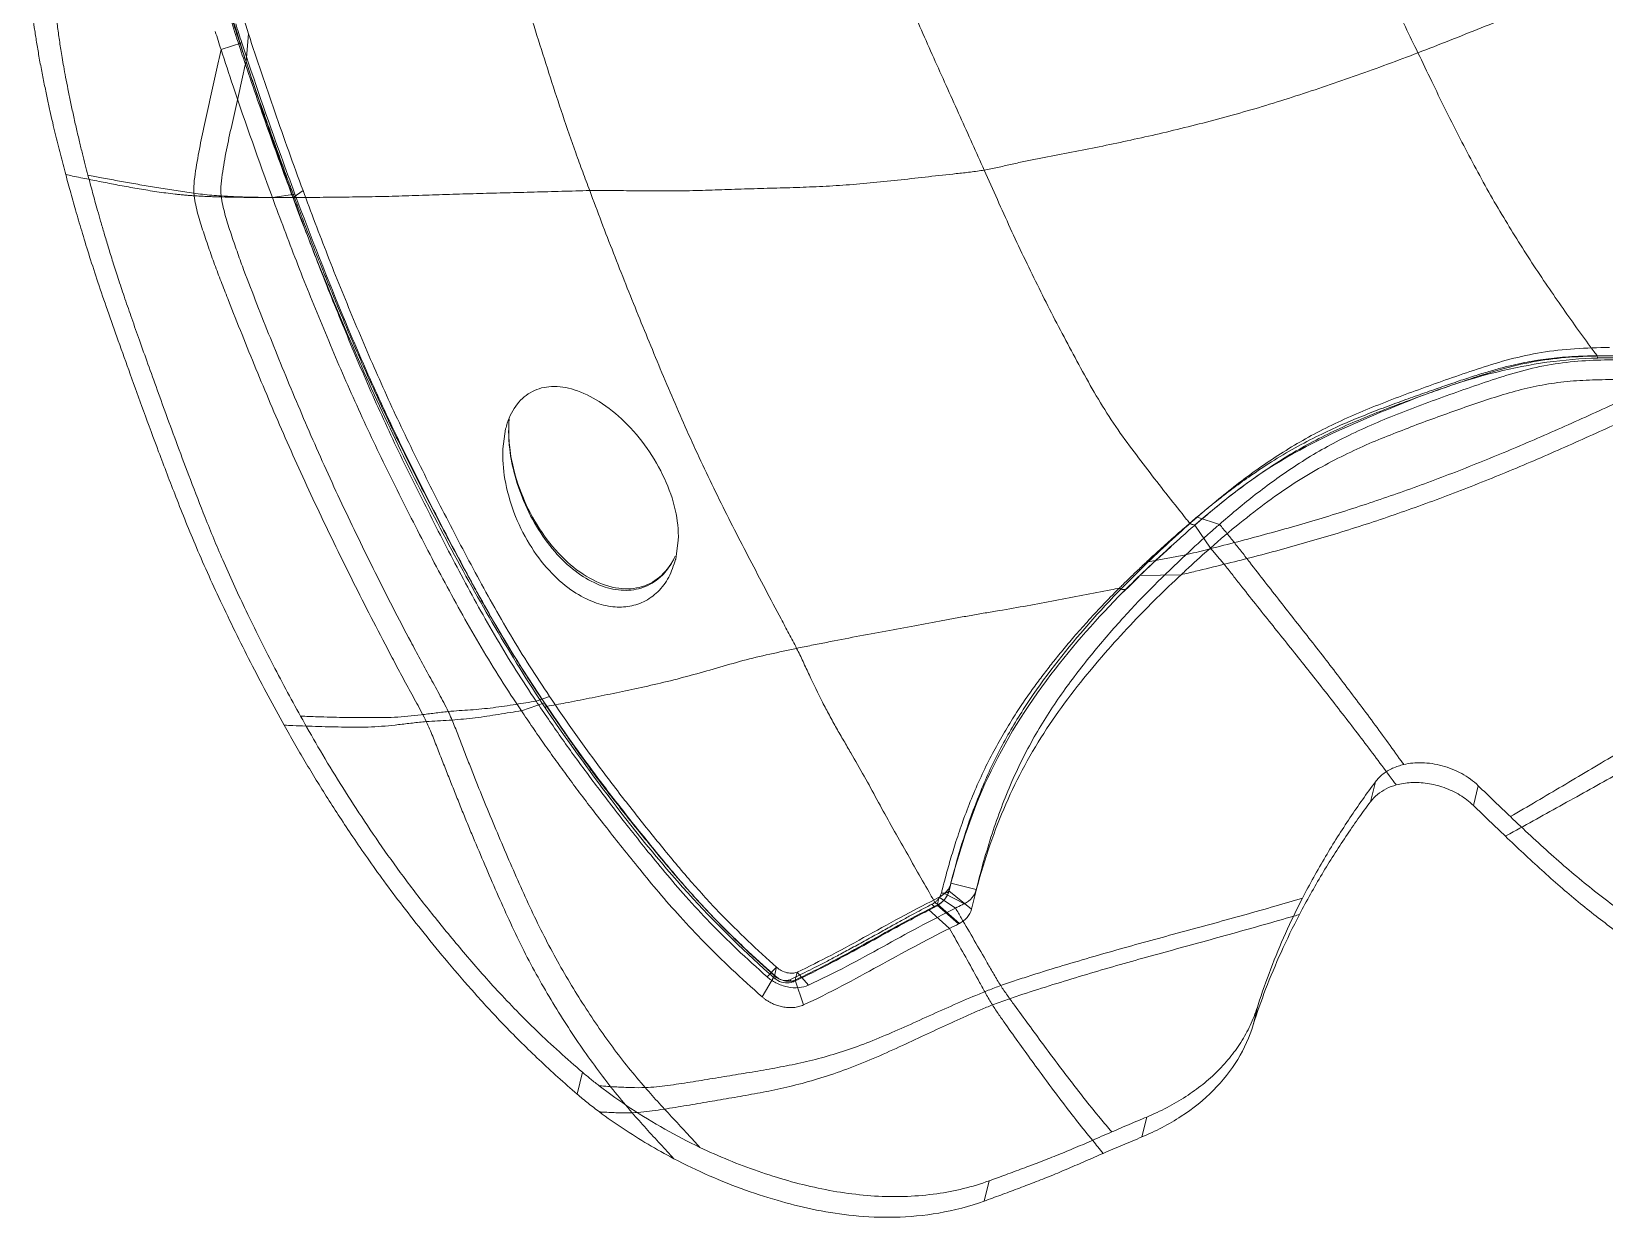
# Model space of a CAD drawing. Header units: inches. Extents: x 143011 to 144494, y -46023 to -44974.
# Drawn here: x 144006.19 to 144055.21, y -45814.44 to -45777.48 of the extents above; entities that cross this region are included whole.
import ezdxf

# ---------------------------------------------------------------- set-up
doc = ezdxf.new("R2010")
doc.units = ezdxf.units.IN
doc.header["$LTSCALE"] = 2
doc.header["$MEASUREMENT"] = 0
doc.layers.add('PRODUCT', color=1, linetype='CONTINUOUS', lineweight=15)

msp = doc.modelspace()

# ---------------------------------------------------------------- linework, layer by layer
at = {"layer": 'PRODUCT', "linetype": 'ByBlock'}
for p, q in [((144012.88, -45778.414), (144012.956, -45777.548)), ((144012.1, -45778.044), (144012.748, -45777.83)), ((144013.7, -45782.651), (144014.403, -45782.545)), ((144014.35, -45782.648), (144014.656, -45782.437)), ((144020.97, -45789.866), (144020.883, -45790.481)), ((144042.933, -45793.575), (144042.446, -45792.865)), ((144042.493, -45792.822), (144042.493, -45792.822)), ((144043.214, -45792.838), (144042.521, -45792.612)), ((144026.27, -45793.919), (144026.35, -45793.33)), ((144042.162, -45793.788), (144040.995, -45794.006)), ((144042.02, -45794.406), (144040.737, -45794.436)), ((144040.317, -45794.838), (144040.317, -45794.838)), ((144021.918, -45798.344), (144022.339, -45798.199)), ((144021.46, -45798.646), (144022.182, -45798.397)), ((144048.072, -45800.862), (144047.919, -45801.48)), ((144051.279, -45800.982), (144051.126, -45801.596)), ((144034.845, -45804.019), (144034.786, -45804.258)), ((144034.788, -45804.249), (144034.788, -45804.249)), ((144035.636, -45804.216), (144034.844, -45804.022)), ((144034.505, -45804.662), (144034.387, -45804.735)), ((144034.475, -45804.458), (144034.414, -45804.7)), ((144035.085, -45805.286), (144034.414, -45804.7)), ((144035.113, -45805.272), (144034.44, -45804.687)), ((144034.989, -45804.796), (144034.475, -45804.458)), ((144035.266, -45804.657), (144034.647, -45804.342)), ((144035.484, -45804.832), (144034.785, -45804.261)), ((144034.803, -45805.427), (144034.147, -45804.837)), ((144035.085, -45805.286), (144035.113, -45805.272)), ((144029.118, -45806.936), (144029.413, -45806.637)), ((144029.413, -45806.637), (144029.348, -45806.901)), ((144028.963, -45807.559), (144029.348, -45806.901)), ((144029.952, -45807.082), (144029.953, -45807.081)), ((144030.051, -45806.79), (144029.99, -45807.037)), ((144030.252, -45807.811), (144029.99, -45807.037)), ((144030.405, -45807.194), (144030.051, -45806.79)), ((144044.266, -45808.435), (144044.421, -45807.809)), ((144023.198, -45810.591), (144023.367, -45809.911)), ((144040.796, -45811.926), (144040.951, -45811.304)), ((144035.881, -45813.924), (144036.038, -45813.292))]:
    msp.add_line(p, q, dxfattribs=at)
for points, start_tangent, end_tangent in [([(144039.97, -45751.687), (144040.112, -45752.529), (144040.274, -45753.388), (144040.645, -45755.138), (144041.078, -45756.912), (144041.557, -45758.707), (144042.085, -45760.515), (144042.672, -45762.336), (144043.32, -45764.159), (144044.011, -45765.96), (144044.716, -45767.739), (144045.436, -45769.517), (144046.187, -45771.294), (144046.971, -45773.047), (144047.778, -45774.775), (144048.596, -45776.494), (144049.007, -45777.34), (144049.4, -45778.145)], (0.156194, -0.987726), (0.438657, -0.898654)), ([(144027.843, -45755.506), (144027.923, -45756.278), (144028.018, -45757.112), (144028.257, -45758.824), (144028.558, -45760.57), (144028.924, -45762.354), (144029.355, -45764.149), (144029.831, -45765.94), (144030.341, -45767.738), (144030.898, -45769.544), (144031.504, -45771.346), (144032.157, -45773.139), (144032.855, -45774.924), (144033.595, -45776.681), (144034.359, -45778.411), (144035.133, -45780.133), (144035.886, -45781.798)], (0.099316, -0.995056), (0.412101, -0.911138)), ([(144023.589, -45782.436), (144023.371, -45781.853), (144023.156, -45781.265), (144022.748, -45780.086), (144022.363, -45778.919), (144021.991, -45777.753), (144021.633, -45776.581), (144021.292, -45775.412), (144020.962, -45774.253), (144020.636, -45773.098), (144020.318, -45771.946), (144020.006, -45770.794), (144019.708, -45769.631), (144019.441, -45768.464), (144019.204, -45767.31), (144018.988, -45766.171), (144018.793, -45765.072)], (-0.350164, 0.936689), (-0.168133, 0.985764)), ([(144011.14, -45769.607), (144011.372, -45771.491), (144011.775, -45773.439), (144012.315, -45775.454), (144012.956, -45777.548)], (0.067984, -0.997686), (0.306378, -0.95191)), ([(144012.88, -45778.414), (144012.598, -45777.527), (144012.361, -45776.752), (144012.156, -45776.056), (144011.977, -45775.431), (144011.824, -45774.862), (144011.693, -45774.342), (144011.58, -45773.873), (144011.485, -45773.451), (144011.403, -45773.066), (144011.334, -45772.714), (144011.273, -45772.388), (144011.221, -45772.088), (144011.178, -45771.812), (144011.141, -45771.562), (144011.11, -45771.339), (144011.085, -45771.142), (144011.064, -45770.963), (144011.046, -45770.795), (144011.03, -45770.631), (144011.016, -45770.467), (144011.004, -45770.305)], (-0.308647, 0.951177), (-0.07148, 0.997442)), ([(144049.4, -45778.145), (144050.381, -45777.761), (144051.37, -45777.368), (144052.367, -45776.969), (144053.363, -45776.553), (144054.354, -45776.124), (144055.344, -45775.685), (144056.34, -45775.24), (144057.34, -45774.789), (144058.336, -45774.331), (144059.333, -45773.865), (144060.335, -45773.392), (144061.339, -45772.911), (144062.344, -45772.417), (144063.358, -45771.904), (144064.368, -45771.38)], (0.932489, 0.361199), (0.885588, 0.464472)), ([(144007.261, -45781.937), (144007.178, -45781.623), (144007.094, -45781.302), (144007.014, -45780.982), (144006.935, -45780.661), (144006.854, -45780.319), (144006.769, -45779.947), (144006.682, -45779.549), (144006.593, -45779.121), (144006.502, -45778.661), (144006.417, -45778.193), (144006.343, -45777.753), (144006.281, -45777.353), (144006.232, -45776.998), (144006.193, -45776.683)], (-0.259859, 0.965646), (-0.119996, 0.992774)), ([(144007.953, -45781.959), (144007.869, -45781.635), (144007.781, -45781.288), (144007.69, -45780.915), (144007.595, -45780.512), (144007.5, -45780.091), (144007.41, -45779.671), (144007.329, -45779.271), (144007.258, -45778.902), (144007.198, -45778.575), (144007.15, -45778.293), (144007.109, -45778.044), (144007.073, -45777.812), (144007.04, -45777.584), (144007.009, -45777.353), (144006.98, -45777.121)], (-0.255018, 0.966936), (-0.122089, 0.992519)), ([(144014.345, -45782.668), (144013.628, -45780.711), (144012.865, -45778.518), (144012.335, -45776.901)], (-0.350455, 0.936579), (-0.304143, 0.952626)), ([(144014.242, -45782.256), (144014.112, -45781.907), (144013.996, -45781.589), (144013.879, -45781.267), (144013.752, -45780.917), (144013.616, -45780.538), (144013.47, -45780.126), (144013.312, -45779.678), (144013.144, -45779.195), (144012.965, -45778.672), (144012.774, -45778.107), (144012.571, -45777.493), (144012.375, -45776.888)], (-0.348948, 0.937142), (-0.304942, 0.952371)), ([(144012.748, -45777.83), (144012.559, -45777.246)], (-0.311237, 0.950332), (-0.305098, 0.952321)), ([(144011.92, -45777.479), (144012.1, -45778.044)], (0.300331, -0.953835), (0.307451, -0.951564)), ([(144012.956, -45777.548), (144013.774, -45779.982), (144014.656, -45782.437)], (0.306378, -0.95191), (0.347025, -0.937856)), ([(144012.1, -45778.044), (144011.942, -45778.774), (144011.776, -45779.53), (144011.61, -45780.287), (144011.445, -45781.047), (144011.373, -45781.434), (144011.309, -45781.826), (144011.259, -45782.218), (144011.263, -45782.599)], (-0.20903, -0.977909), (0.113249, -0.993567)), ([(144012.1, -45778.044), (144012.477, -45779.187), (144013.7, -45782.651)], (0.307451, -0.951564), (0.34557, -0.938393)), ([(144014.403, -45782.545), (144013.97, -45781.367), (144012.748, -45777.83)], (-0.348955, 0.937139), (-0.311237, 0.950332)), ([(144049.4, -45778.145), (144048.454, -45778.5), (144047.501, -45778.843), (144046.547, -45779.174), (144045.598, -45779.49), (144044.66, -45779.785), (144043.73, -45780.054), (144042.809, -45780.302), (144041.898, -45780.532), (144041.002, -45780.742), (144040.12, -45780.935), (144039.253, -45781.115), (144038.393, -45781.286), (144037.539, -45781.448), (144037.12, -45781.534), (144036.706, -45781.624), (144036.296, -45781.716), (144035.886, -45781.798)], (-0.934185, -0.356788), (-0.985382, -0.170362)), ([(144049.4, -45778.145), (144049.83, -45779.037), (144050.241, -45779.882), (144050.664, -45780.718), (144051.1, -45781.552), (144051.551, -45782.384), (144052.014, -45783.181), (144052.477, -45783.941), (144052.953, -45784.689), (144053.44, -45785.416), (144053.921, -45786.113), (144054.405, -45786.794), (144054.892, -45787.458), (144054.985, -45787.584)], (0.436645, -0.899634), (0.596852, -0.802351)), ([(144012.107, -45782.605), (144012.104, -45782.229), (144012.153, -45781.842), (144012.217, -45781.456), (144012.289, -45781.073), (144012.454, -45780.318), (144012.623, -45779.565), (144012.791, -45778.812), (144012.88, -45778.414)], (-0.113671, 0.993518), (0.216237, 0.976341)), ([(144014.35, -45782.648), (144013.96, -45781.573), (144012.88, -45778.414)], (-0.344302, 0.938859), (-0.308666, 0.95117)), ([(144014.068, -45799.093), (144013.081, -45797.254), (144012.136, -45795.336), (144011.334, -45793.556), (144010.693, -45791.979), (144010.156, -45790.573), (144009.687, -45789.305), (144009.271, -45788.157), (144008.896, -45787.114), (144008.56, -45786.162), (144008.263, -45785.293), (144008.005, -45784.497), (144007.782, -45783.774), (144007.589, -45783.117), (144007.418, -45782.511), (144007.261, -45781.937)], (-0.487433, 0.87316), (-0.259941, 0.965624)), ([(144011.263, -45782.599), (144011.188, -45782.595), (144011.114, -45782.589), (144010.966, -45782.577), (144010.819, -45782.563), (144010.673, -45782.547), (144010.385, -45782.512), (144010.101, -45782.472), (144009.824, -45782.429), (144009.551, -45782.384), (144009.016, -45782.288), (144008.491, -45782.188), (144007.977, -45782.086), (144007.476, -45781.983), (144007.261, -45781.937)], (-0.998228, 0.059502), (-0.977589, 0.210523)), ([(144014.578, -45798.812), (144013.671, -45797.117), (144012.835, -45795.43), (144012.153, -45793.942), (144011.605, -45792.625), (144011.145, -45791.443), (144010.745, -45790.378), (144010.39, -45789.414), (144010.074, -45788.539), (144009.787, -45787.741), (144009.526, -45787.012), (144009.291, -45786.343), (144009.081, -45785.732), (144008.895, -45785.172), (144008.73, -45784.661), (144008.585, -45784.193), (144008.458, -45783.767), (144008.347, -45783.39), (144008.254, -45783.061), (144008.172, -45782.769), (144008.098, -45782.497), (144008.025, -45782.23), (144007.953, -45781.959)], (-0.484767, 0.874644), (-0.2551, 0.966915)), ([(144012.107, -45782.605), (144011.528, -45782.552), (144010.969, -45782.478), (144010.427, -45782.394), (144009.897, -45782.308), (144009.377, -45782.22), (144008.87, -45782.13), (144008.374, -45782.038), (144007.953, -45781.959)], (-0.997976, 0.063593), (-0.982483, 0.186351)), ([(144035.886, -45781.798), (144035.452, -45781.861), (144035.014, -45781.91), (144034.147, -45782.004), (144033.291, -45782.101), (144032.434, -45782.189), (144031.582, -45782.261), (144030.748, -45782.311), (144029.93, -45782.344), (144029.118, -45782.367), (144028.309, -45782.39), (144027.501, -45782.417), (144026.702, -45782.44), (144025.911, -45782.448), (144025.123, -45782.444), (144024.348, -45782.437), (144023.966, -45782.434), (144023.589, -45782.436)], (-0.985489, -0.169741), (-0.999838, -0.017995)), ([(144035.886, -45781.798), (144036.294, -45782.716), (144036.696, -45783.607), (144037.112, -45784.496), (144037.539, -45785.373), (144037.976, -45786.243), (144038.427, -45787.107), (144038.888, -45787.963), (144039.375, -45788.828), (144039.915, -45789.689), (144040.486, -45790.487), (144041.05, -45791.231), (144041.617, -45791.96), (144042.192, -45792.681), (144042.289, -45792.8)], (0.407014, -0.913422), (0.632331, -0.774698)), ([(144018.497, -45798.984), (144018.201, -45798.414), (144017.889, -45797.846), (144017.583, -45797.275), (144017.285, -45796.708), (144016.708, -45795.596), (144016.154, -45794.498), (144015.615, -45793.404), (144015.091, -45792.313), (144014.587, -45791.223), (144014.101, -45790.138), (144013.636, -45789.06), (144013.189, -45787.99), (144012.755, -45786.926), (144012.334, -45785.865), (144012.127, -45785.337), (144011.926, -45784.807), (144011.734, -45784.269), (144011.549, -45783.724), (144011.378, -45783.169), (144011.263, -45782.599)], (-0.437536, 0.899201), (-0.123305, 0.992369)), ([(144013.7, -45782.651), (144013.593, -45782.651), (144013.201, -45782.65), (144012.81, -45782.648), (144012.419, -45782.642), (144012.03, -45782.633), (144011.836, -45782.627), (144011.644, -45782.619), (144011.452, -45782.61), (144011.357, -45782.605), (144011.263, -45782.599)], (-0.999997, 0.002644), (-0.997995, 0.063298)), ([(144019.181, -45798.669), (144018.897, -45798.118), (144018.597, -45797.574), (144018.302, -45797.033), (144018.014, -45796.492), (144017.451, -45795.416), (144016.907, -45794.342), (144016.38, -45793.269), (144015.869, -45792.198), (144015.376, -45791.13), (144014.903, -45790.066), (144014.449, -45789.006), (144014.01, -45787.95), (144013.584, -45786.896), (144013.169, -45785.846), (144012.766, -45784.796), (144012.575, -45784.263), (144012.391, -45783.722), (144012.222, -45783.171), (144012.107, -45782.605)], (-0.43284, 0.901471), (-0.12232, 0.992491)), ([(144014.35, -45782.648), (144013.641, -45782.651), (144012.867, -45782.638), (144012.107, -45782.605)], (-0.999915, -0.013002), (-0.998251, 0.059122)), ([(144013.7, -45782.651), (144014.448, -45784.631), (144015.248, -45786.622), (144016.102, -45788.622), (144017.029, -45790.631), (144018.029, -45792.644), (144019.08, -45794.658), (144020.206, -45796.666), (144020.816, -45797.661), (144021.46, -45798.646)], (0.34557, -0.938393), (0.555925, -0.831233)), ([(144014.39, -45782.652), (144014.242, -45782.256)], (-0.35267, 0.935748), (-0.348948, 0.937142)), ([(144014.364, -45782.721), (144014.345, -45782.668)], (-0.350838, 0.936436), (-0.350455, 0.936579)), ([(144021.918, -45798.344), (144021.288, -45797.379), (144020.691, -45796.4), (144019.587, -45794.415), (144018.551, -45792.42), (144017.569, -45790.427), (144016.663, -45788.444), (144015.834, -45786.482), (144015.063, -45784.547), (144014.35, -45782.648)], (-0.555445, 0.831553), (-0.344302, 0.938859)), ([(144014.39, -45782.652), (144014.363, -45782.698), (144014.365, -45782.721)], (-0.681906, -0.73144), (0.322431, -0.946593)), ([(144023.589, -45782.436), (144023.154, -45782.447), (144022.719, -45782.46), (144021.856, -45782.484), (144021.006, -45782.506), (144020.163, -45782.528), (144019.323, -45782.552), (144018.479, -45782.58), (144017.64, -45782.608), (144016.814, -45782.628), (144015.996, -45782.639), (144015.183, -45782.648), (144014.39, -45782.652)], (-0.999813, -0.019329), (-1, -0.000036)), ([(144014.409, -45782.704), (144014.39, -45782.652)], (-0.352891, 0.935664), (-0.352491, 0.935815)), ([(144022.182, -45798.397), (144020.951, -45796.469), (144019.836, -45794.502), (144018.789, -45792.519), (144017.786, -45790.528), (144016.847, -45788.53), (144015.979, -45786.532), (144014.403, -45782.545)], (-0.557147, 0.830414), (-0.348955, 0.937139)), ([(144014.656, -45782.437), (144015.422, -45784.454), (144016.233, -45786.454), (144017.089, -45788.439), (144018.011, -45790.414), (144018.995, -45792.378), (144020.022, -45794.335), (144021.119, -45796.281), (144022.339, -45798.199)], (0.347025, -0.937856), (0.556561, -0.830807)), ([(144023.589, -45782.436), (144023.957, -45783.417), (144024.332, -45784.388), (144024.713, -45785.353), (144025.1, -45786.314), (144025.492, -45787.273), (144025.89, -45788.234), (144026.3, -45789.196), (144026.726, -45790.156), (144027.168, -45791.11), (144027.627, -45792.061), (144028.101, -45793.004), (144028.581, -45793.933), (144029.063, -45794.856), (144029.552, -45795.782), (144029.798, -45796.242), (144030.037, -45796.701)], (0.346001, -0.938234), (0.451771, -0.892134)), ([(144022.204, -45798.557), (144019.204, -45793.474), (144016.476, -45787.91), (144014.364, -45782.721)], (-0.551862, 0.833936), (-0.351985, 0.936006)), ([(144014.539, -45783.046), (144014.409, -45782.704)], (-0.355567, 0.934651), (-0.352891, 0.935664)), ([(144020.1, -45794.995), (144019.813, -45794.474), (144019.382, -45793.673), (144018.921, -45792.797), (144018.42, -45791.829), (144017.881, -45790.763), (144017.375, -45789.726), (144016.943, -45788.806), (144016.573, -45787.992), (144016.254, -45787.265), (144015.973, -45786.612), (144015.732, -45786.038), (144015.522, -45785.533), (144015.339, -45785.083), (144015.178, -45784.683), (144015.037, -45784.331), (144014.914, -45784.017), (144014.797, -45783.718), (144014.674, -45783.4), (144014.539, -45783.046)], (-0.484709, 0.874676), (-0.355567, 0.934651)), ([(144055.214, -45787.588), (144054.125, -45787.63), (144053.092, -45787.755), (144052.131, -45787.968), (144051.228, -45788.239), (144050.368, -45788.532), (144049.532, -45788.827), (144047.92, -45789.437), (144046.403, -45790.118), (144045.003, -45790.918), (144043.699, -45791.836), (144042.446, -45792.865)], (-0.999978, -0.006597), (-0.754423, -0.656389)), ([(144042.521, -45792.612), (144043.741, -45791.607), (144045.031, -45790.694), (144046.436, -45789.885), (144047.975, -45789.19), (144049.62, -45788.566), (144050.474, -45788.264), (144051.35, -45787.966), (144052.268, -45787.694), (144053.244, -45787.484), (144054.283, -45787.366), (144055.372, -45787.329)], (0.754354, 0.656468), (0.999996, 0.002738)), ([(144054.985, -45787.584), (144054.506, -45787.596)], (-0.99992, -0.012681), (-0.999196, -0.040103)), ([(144054.985, -45787.584), (144054.999, -45787.64), (144055.005, -45787.639)], (0.148769, -0.988872), (0.927132, 0.374734)), ([(144055.01, -45787.583), (144054.985, -45787.584)], (-0.999934, -0.011457), (-0.999919, -0.01271)), ([(144055.561, -45787.584), (144055.259, -45787.582), (144055.01, -45787.583)], (-0.99991, 0.013394), (-0.999934, -0.011457)), ([(144055.01, -45787.655), (144051.854, -45788.092), (144048.236, -45789.346), (144044.917, -45790.987), (144042.493, -45792.822)], (-0.999653, -0.02636), (-0.756452, -0.654049)), ([(144054.506, -45787.596), (144054.093, -45787.618), (144053.726, -45787.649), (144053.388, -45787.687), (144053.058, -45787.735), (144052.723, -45787.795), (144052.366, -45787.873), (144051.977, -45787.97), (144051.552, -45788.09), (144051.102, -45788.23), (144050.621, -45788.39), (144050.104, -45788.568), (144049.543, -45788.764), (144048.942, -45788.979), (144048.315, -45789.212), (144047.674, -45789.462), (144047.012, -45789.741), (144046.315, -45790.064), (144045.574, -45790.453), (144044.834, -45790.892), (144044.195, -45791.316), (144043.66, -45791.699), (144043.183, -45792.064), (144042.725, -45792.433)], (-0.999196, -0.040103), (-0.771193, -0.636601)), ([(144055.693, -45787.71), (144053.791, -45787.82), (144052.851, -45788.002), (144051.941, -45788.263), (144051.051, -45788.563), (144050.168, -45788.875), (144048.444, -45789.532), (144046.85, -45790.266), (144045.458, -45791.096), (144044.258, -45791.969), (144043.214, -45792.838)], (-0.999994, 0.003549), (-0.753678, -0.657244)), ([(144059.282, -45787.997), (144058.17, -45787.812), (144056.444, -45787.675), (144055.01, -45787.651)], (-0.978444, 0.206514), (-0.999877, -0.015705)), ([(144026.256, -45792.389), (144025.921, -45791.413), (144025.377, -45790.469), (144024.672, -45789.639), (144023.887, -45789.013), (144023.105, -45788.644), (144022.398, -45788.543), (144021.802, -45788.697), (144021.335, -45789.086)], (-0.219281, 0.975662), (-0.621227, -0.783631)), ([(144042.933, -45793.575), (144043.846, -45792.802), (144044.723, -45792.125), (144045.578, -45791.536), (144046.41, -45791.042), (144047.209, -45790.629), (144047.976, -45790.281), (144048.723, -45789.98), (144049.459, -45789.695), (144050.206, -45789.423), (144050.956, -45789.158), (144051.694, -45788.909), (144052.427, -45788.688), (144053.175, -45788.514), (144053.949, -45788.398), (144054.741, -45788.341), (144055.545, -45788.328)], (0.749922, 0.661527), (0.99999, -0.004427)), ([(144043.678, -45793.404), (144044.514, -45793.184), (144045.355, -45792.951), (144046.2, -45792.706), (144047.048, -45792.446), (144047.899, -45792.17), (144048.751, -45791.878), (144049.605, -45791.57), (144050.459, -45791.248), (144051.313, -45790.912), (144052.166, -45790.562), (144053.019, -45790.2), (144053.871, -45789.827), (144054.723, -45789.445), (144055.574, -45789.056), (144056.423, -45788.66)], (0.968291, 0.249823), (0.904854, 0.425722)), ([(144021.335, -45789.086), (144021.022, -45789.686)], (-0.621227, -0.783631), (-0.312265, -0.949995)), ([(144043.357, -45794.082), (144044.212, -45793.867), (144045.073, -45793.639), (144045.937, -45793.397), (144046.806, -45793.14), (144047.677, -45792.867), (144048.551, -45792.576), (144049.424, -45792.269), (144050.294, -45791.948), (144051.165, -45791.612), (144052.035, -45791.262), (144052.901, -45790.899), (144053.765, -45790.525), (144054.626, -45790.142), (144055.485, -45789.753), (144056.34, -45789.357)], (0.971516, 0.236972), (0.90563, 0.42407)), ([(144021.022, -45789.686), (144020.97, -45789.866)], (-0.312265, -0.949995), (-0.242309, -0.970199)), ([(144021.064, -45789.862), (144021.073, -45790.246)], (-0.02021, -0.999796), (0.067022, -0.997751)), ([(144021.07, -45789.729), (144021.072, -45790.153)], (-0.048334, -0.998831), (0.05397, -0.998543)), ([(144021.066, -45789.802), (144021.064, -45789.862)], (-0.034795, -0.999394), (-0.02021, -0.999796)), ([(144021.068, -45789.736), (144021.066, -45789.802)], (-0.051546, -0.998671), (-0.034795, -0.999394)), ([(144021.082, -45789.559), (144021.068, -45789.736)], (-0.09898, -0.995089), (-0.051528, -0.998672)), ([(144020.883, -45790.481), (144020.947, -45791.428), (144021.23, -45792.459), (144021.712, -45793.45), (144022.333, -45794.279), (144023.002, -45794.874), (144023.656, -45795.235), (144024.248, -45795.396), (144024.777, -45795.397), (144025.268, -45795.249), (144025.711, -45794.936), (144026.052, -45794.483), (144026.266, -45793.932), (144026.27, -45793.919)], (-0.047486, -0.998872), (0.240911, 0.970547)), ([(144021.072, -45790.153), (144021.097, -45790.446)], (0.05397, -0.998543), (0.115394, -0.99332)), ([(144021.073, -45790.246), (144021.096, -45790.489), (144021.263, -45791.336), (144021.585, -45792.23), (144022.063, -45793.106), (144022.66, -45793.86), (144023.314, -45794.416), (144023.986, -45794.763), (144024.652, -45794.893), (144025.263, -45794.798), (144025.778, -45794.49), (144025.836, -45794.437)], (0.067022, -0.997751), (0.716652, 0.697431)), ([(144021.097, -45790.446), (144021.234, -45791.172), (144021.614, -45792.229), (144022.185, -45793.21), (144022.901, -45794.018), (144023.696, -45794.571), (144024.493, -45794.828), (144025.224, -45794.777), (144025.829, -45794.427)], (0.115394, -0.99332), (0.733833, 0.67933)), ([(144026.35, -45793.33), (144026.256, -45792.389)], (0.035319, 0.999376), (-0.219281, 0.975662)), ([(144042.725, -45792.433), (144042.397, -45792.708)], (-0.771193, -0.636601), (-0.761317, -0.64838)), ([(144040.995, -45794.006), (144041.743, -45793.308), (144042.521, -45792.612)], (0.721794, 0.692108), (0.754354, 0.656468)), ([(144042.389, -45792.913), (144041.894, -45793.351)], (-0.75453, -0.656266), (-0.744202, -0.667955)), ([(144042.289, -45792.8), (144042.12, -45792.947), (144041.939, -45793.105)], (-0.758269, -0.651942), (-0.750101, -0.661324)), ([(144043.214, -45792.838), (144042.938, -45793.081), (144042.162, -45793.788)], (-0.753678, -0.657244), (-0.731639, -0.681692)), ([(144042.397, -45792.708), (144042.289, -45792.8)], (-0.761317, -0.64838), (-0.758346, -0.651852)), ([(144042.289, -45792.8), (144042.384, -45792.846), (144042.471, -45792.837), (144042.493, -45792.822)], (0.785659, -0.61866), (0.75189, 0.659289)), ([(144042.493, -45792.822), (144042.389, -45792.913)], (-0.757362, -0.652995), (-0.75453, -0.656266)), ([(144043.214, -45792.838), (144043.448, -45793.121), (144043.678, -45793.404)], (0.639072, -0.769147), (0.62765, -0.778495)), ([(144041.894, -45793.351), (144041.015, -45794.159), (144040.317, -45794.838)], (-0.744202, -0.667955), (-0.706441, -0.707772)), ([(144041.939, -45793.105), (144041.744, -45793.278), (144041.53, -45793.469), (144041.295, -45793.683), (144041.035, -45793.922), (144040.747, -45794.191), (144040.433, -45794.492)], (-0.750101, -0.661324), (-0.718504, -0.695523)), ([(144041.896, -45793.354), (144041.573, -45793.649), (144040.737, -45794.436)], (-0.741423, -0.671038), (-0.717067, -0.697005)), ([(144043.678, -45793.404), (144042.807, -45793.629), (144042.162, -45793.788)], (-0.966853, -0.255332), (-0.971737, -0.236067)), ([(144048.957, -45800.321), (144048.877, -45800.209), (144048.415, -45799.568), (144047.95, -45798.933), (144047.482, -45798.305), (144047.012, -45797.684), (144046.539, -45797.067), (144046.063, -45796.456), (144045.586, -45795.849), (144045.109, -45795.242), (144044.633, -45794.632), (144044.158, -45794.02), (144043.92, -45793.712), (144043.678, -45793.404)], (-0.580351, 0.814367), (-0.625265, 0.780413)), ([(144025.829, -45794.427), (144026.25, -45793.833)], (0.733833, 0.67933), (0.417252, 0.908791)), ([(144025.836, -45794.437), (144026.168, -45793.999), (144026.223, -45793.893)], (0.716652, 0.697431), (0.438262, 0.898847)), ([(144042.162, -45793.788), (144040.227, -45795.737), (144039.274, -45796.84), (144038.352, -45798.044), (144037.495, -45799.373), (144036.746, -45800.852), (144036.128, -45802.482), (144035.636, -45804.216)], (-0.731639, -0.681692), (-0.237136, -0.971476)), ([(144042.02, -45794.406), (144042.26, -45794.182), (144042.933, -45793.575)], (0.731364, 0.681988), (0.749917, 0.661532)), ([(144042.933, -45793.575), (144043.147, -45793.829), (144043.357, -45794.082)], (0.646359, -0.763034), (0.635313, -0.772255)), ([(144034.844, -45804.022), (144035.742, -45801.232), (144036.359, -45799.887), (144037.101, -45798.608), (144038.893, -45796.223), (144040.995, -45794.006)], (0.245858, 0.969306), (0.721794, 0.692108)), ([(144035.484, -45804.832), (144036.301, -45802.176), (144037.478, -45799.766), (144038.987, -45797.633), (144040.533, -45795.879), (144042.02, -45794.406)], (0.237133, 0.971477), (0.731362, 0.681989)), ([(144040.737, -45794.436), (144040.228, -45794.94)], (-0.717067, -0.697005), (-0.701496, -0.712673)), ([(144043.357, -45794.082), (144042.467, -45794.3), (144042.02, -45794.406)], (-0.969924, -0.24341), (-0.973868, -0.227116)), ([(144048.723, -45800.958), (144048.624, -45800.824), (144048.158, -45800.197), (144047.689, -45799.575), (144047.217, -45798.959), (144046.744, -45798.348), (144046.269, -45797.74), (144045.791, -45797.138), (144045.309, -45796.535), (144044.823, -45795.928), (144044.337, -45795.318), (144043.85, -45794.702), (144043.606, -45794.392), (144043.357, -45794.082)], (-0.592955, 0.805236), (-0.633252, 0.773946)), ([(144040.095, -45794.823), (144039.831, -45794.877), (144038.96, -45795.048), (144038.094, -45795.213), (144037.225, -45795.373), (144036.348, -45795.526), (144035.909, -45795.599), (144035.472, -45795.674), (144035.036, -45795.753), (144034.598, -45795.835), (144033.717, -45795.998), (144032.816, -45796.163), (144031.897, -45796.334), (144030.972, -45796.514), (144030.506, -45796.606), (144030.037, -45796.701)], (-0.979925, -0.199365), (-0.979332, -0.202261)), ([(144040.095, -45794.823), (144039.556, -45795.375), (144039.088, -45795.88), (144038.681, -45796.341), (144038.329, -45796.758), (144038.016, -45797.145), (144037.721, -45797.525), (144037.423, -45797.927), (144037.104, -45798.382), (144036.766, -45798.899), (144036.429, -45799.457), (144036.1, -45800.057), (144035.784, -45800.699), (144035.485, -45801.391), (144035.221, -45802.082), (144035.004, -45802.72), (144034.825, -45803.301), (144034.676, -45803.833)], (-0.708021, -0.706192), (-0.259417, -0.965765)), ([(144040.222, -45794.934), (144037.963, -45797.515), (144035.995, -45800.733), (144034.868, -45803.941)], (-0.703719, -0.710478), (-0.256305, -0.966596)), ([(144040.2, -45794.719), (144040.095, -45794.823)], (-0.711516, -0.70267), (-0.708176, -0.706036)), ([(144040.095, -45794.823), (144040.195, -45794.869), (144040.288, -45794.859), (144040.317, -45794.838)], (0.793931, -0.608008), (0.705219, 0.70899)), ([(144040.433, -45794.492), (144040.2, -45794.719)], (-0.718504, -0.695523), (-0.711516, -0.70267)), ([(144040.317, -45794.838), (144040.222, -45794.934)], (-0.70668, -0.707534), (-0.703719, -0.710478)), ([(144021.492, -45797.357), (144021.406, -45797.221), (144021.024, -45796.6), (144020.622, -45795.919), (144020.222, -45795.215), (144020.1, -45794.995)], (-0.535755, 0.844374), (-0.484709, 0.874676)), ([(144030.037, -45796.701), (144029.198, -45796.882), (144028.365, -45797.084), (144027.542, -45797.317), (144026.72, -45797.547), (144025.899, -45797.759), (144025.096, -45797.941), (144024.323, -45798.104), (144023.572, -45798.257), (144022.836, -45798.401), (144022.248, -45798.51)], (-0.978274, -0.207317), (-0.984302, -0.176493)), ([(144034.346, -45804.618), (144034.165, -45804.299), (144033.756, -45803.581), (144033.345, -45802.858), (144032.936, -45802.132), (144032.538, -45801.409), (144032.145, -45800.688), (144031.728, -45799.957), (144031.507, -45799.582), (144031.28, -45799.191), (144031.058, -45798.786), (144030.843, -45798.374), (144030.435, -45797.536), (144030.238, -45797.115), (144030.037, -45796.701)], (-0.492051, 0.870566), (-0.451017, 0.892515)), ([(144022.248, -45798.51), (144021.799, -45797.832), (144021.492, -45797.357)], (-0.557536, 0.830153), (-0.535755, 0.844374)), ([(144052.28, -45801.944), (144053.098, -45801.465), (144053.902, -45800.99), (144054.71, -45800.51), (144055.522, -45800.03), (144056.338, -45799.552), (144057.157, -45799.076), (144057.981, -45798.606), (144058.809, -45798.144), (144059.64, -45797.693), (144060.474, -45797.254), (144061.009, -45796.981)], (0.864314, 0.502952), (0.892655, 0.450741)), ([(144060.784, -45797.837), (144060.482, -45797.989), (144059.654, -45798.416), (144058.824, -45798.854), (144057.993, -45799.303), (144057.159, -45799.759), (144056.325, -45800.22), (144055.492, -45800.684), (144054.659, -45801.149), (144053.825, -45801.614), (144052.992, -45802.076), (144052.16, -45802.534), (144052.123, -45802.554)], (-0.894612, -0.446843), (-0.878005, -0.478652)), ([(144019.181, -45798.669), (144019.523, -45798.642), (144019.871, -45798.619), (144020.223, -45798.589), (144020.577, -45798.55), (144021.288, -45798.446), (144021.603, -45798.396), (144021.918, -45798.344)], (0.995011, 0.099761), (0.986458, 0.164012)), ([(144029.118, -45806.936), (144028.176, -45806.074), (144027.333, -45805.239), (144026.589, -45804.437), (144025.932, -45803.674), (144025.343, -45802.956), (144024.807, -45802.283), (144024.328, -45801.669), (144023.894, -45801.104), (144023.486, -45800.563), (144023.087, -45800.021), (144022.69, -45799.467), (144022.3, -45798.906), (144021.918, -45798.344)], (-0.746448, 0.665444), (-0.555439, 0.831557)), ([(144022.339, -45798.199), (144024.005, -45800.549), (144024.903, -45801.716), (144025.817, -45802.857), (144026.735, -45803.951), (144027.656, -45804.958), (144029.413, -45806.637)], (0.556561, -0.830807), (0.74624, -0.665677)), ([(144019.181, -45798.669), (144018.755, -45798.719), (144018.336, -45798.773), (144017.509, -45798.847), (144016.694, -45798.858), (144015.895, -45798.852), (144015.108, -45798.833), (144014.578, -45798.812)], (-0.994991, -0.099964), (-0.999025, 0.044139)), ([(144023.367, -45809.911), (144021.938, -45808.615), (144020.71, -45807.362), (144019.656, -45806.163), (144018.722, -45805.031), (144017.882, -45803.946), (144017.113, -45802.882), (144016.396, -45801.821), (144015.73, -45800.778), (144015.121, -45799.766), (144014.578, -45798.812)], (-0.759379, 0.650648), (-0.484784, 0.874634)), ([(144021.46, -45798.646), (144021.383, -45798.658), (144020.658, -45798.773), (144019.932, -45798.875), (144019.206, -45798.94), (144018.847, -45798.961), (144018.497, -45798.984)], (-0.986572, -0.163324), (-0.99651, -0.083473)), ([(144019.181, -45798.669), (144019.369, -45799.102), (144019.539, -45799.542), (144019.71, -45799.98), (144019.881, -45800.416), (144020.226, -45801.281), (144020.579, -45802.135), (144020.938, -45802.983), (144021.302, -45803.823), (144021.676, -45804.654), (144022.066, -45805.469), (144022.479, -45806.258), (144022.914, -45807.02), (144023.365, -45807.753), (144023.83, -45808.456), (144024.306, -45809.128), (144024.802, -45809.77), (144025.319, -45810.387)], (0.432677, -0.901549), (0.654611, -0.755966)), ([(144021.46, -45798.646), (144021.812, -45799.166), (144022.171, -45799.684), (144022.536, -45800.195), (144022.901, -45800.696), (144023.275, -45801.2), (144023.675, -45801.727), (144024.119, -45802.296), (144024.611, -45802.917), (144025.149, -45803.586), (144025.741, -45804.301), (144026.406, -45805.06), (144027.16, -45805.858), (144028.012, -45806.692), (144028.963, -45807.559)], (0.555938, -0.831224), (0.747576, -0.664176)), ([(144029.348, -45806.901), (144027.589, -45805.234), (144026.657, -45804.226), (144025.723, -45803.123), (144024.792, -45801.967), (144023.876, -45800.784), (144022.182, -45798.397)], (-0.747888, 0.663825), (-0.557147, 0.830414)), ([(144022.248, -45798.51), (144022.206, -45798.546)], (-0.778783, -0.627294), (0.949568, -0.31356)), ([(144029.345, -45806.977), (144026.817, -45804.509), (144024.258, -45801.414), (144022.203, -45798.557)], (-0.747658, 0.664084), (-0.560114, 0.828415)), ([(144022.256, -45798.521), (144022.248, -45798.51)], (-0.557288, 0.83032), (-0.557152, 0.830411)), ([(144022.553, -45798.961), (144022.393, -45798.724), (144022.256, -45798.521)], (-0.563188, 0.826329), (-0.557288, 0.83032)), ([(144014.068, -45799.093), (144014.342, -45799.107), (144015.14, -45799.136), (144015.952, -45799.153), (144016.786, -45799.148), (144017.634, -45799.078), (144018.064, -45799.028), (144018.497, -45798.984)], (0.998709, -0.050794), (0.996638, 0.081932)), ([(144023.198, -45810.591), (144022.013, -45809.52), (144020.951, -45808.471), (144020.007, -45807.45), (144019.172, -45806.481), (144018.427, -45805.575), (144017.763, -45804.73), (144017.176, -45803.949), (144016.662, -45803.232), (144016.209, -45802.573), (144015.8, -45801.96), (144015.424, -45801.375), (144015.068, -45800.804), (144014.725, -45800.236), (144014.392, -45799.666), (144014.068, -45799.093)], (-0.757707, 0.652594), (-0.48745, 0.873151)), ([(144024.91, -45811.169), (144024.384, -45810.536), (144023.864, -45809.867), (144023.358, -45809.161), (144022.864, -45808.422), (144022.384, -45807.651), (144021.922, -45806.849), (144021.485, -45806.015), (144021.078, -45805.162), (144020.694, -45804.308), (144020.323, -45803.451), (144019.958, -45802.589), (144019.777, -45802.154), (144019.597, -45801.714), (144019.419, -45801.269), (144019.241, -45800.82), (144019.06, -45800.364), (144018.879, -45799.903), (144018.697, -45799.44), (144018.497, -45798.984)], (-0.650156, 0.759801), (-0.433848, 0.900986)), ([(144029.019, -45806.59), (144028.563, -45806.175), (144028.069, -45805.706), (144027.534, -45805.172), (144026.944, -45804.547), (144026.327, -45803.851), (144025.746, -45803.163), (144025.238, -45802.544), (144024.792, -45801.991), (144024.393, -45801.486), (144024.03, -45801.016), (144023.702, -45800.58), (144023.413, -45800.185), (144023.159, -45799.831), (144022.933, -45799.512), (144022.733, -45799.222), (144022.553, -45798.961)], (-0.744602, 0.667509), (-0.563188, 0.826329)), ([(144048.957, -45800.321), (144048.611, -45800.438), (144048.31, -45800.619), (144048.072, -45800.862)], (-0.973972, -0.226666), (-0.597536, -0.801842)), ([(144051.279, -45800.982), (144050.764, -45800.604), (144050.15, -45800.357), (144049.52, -45800.265), (144048.957, -45800.321)], (-0.717619, 0.696436), (-0.973976, -0.22665)), ([(144048.072, -45800.862), (144047.282, -45801.98), (144046.52, -45803.188), (144045.8, -45804.487)], (-0.597536, -0.801842), (-0.457849, -0.88903)), ([(144048.723, -45800.958), (144048.411, -45801.077), (144048.138, -45801.252), (144047.919, -45801.48)], (-0.963048, -0.269328), (-0.596835, -0.802364)), ([(144051.126, -45801.596), (144050.708, -45801.274), (144050.213, -45801.039), (144049.69, -45800.909), (144049.18, -45800.884), (144048.723, -45800.958)], (-0.717858, 0.69619), (-0.963053, -0.269311)), ([(144052.28, -45801.944), (144051.786, -45801.471), (144051.279, -45800.982)], (-0.724341, 0.689442), (-0.717619, 0.696436)), ([(144047.919, -45801.48), (144047.154, -45802.562), (144046.412, -45803.733), (144045.708, -45804.992)], (-0.596835, -0.802364), (-0.46282, -0.886452)), ([(144052.123, -45802.554), (144051.63, -45802.083), (144051.126, -45801.596)], (-0.724088, 0.689708), (-0.717858, 0.69619)), ([(144059.606, -45807.63), (144058.739, -45806.974), (144057.84, -45806.331), (144056.972, -45805.743), (144056.183, -45805.209), (144055.477, -45804.7), (144054.823, -45804.199), (144054.189, -45803.679), (144053.552, -45803.124), (144052.913, -45802.541), (144052.28, -45801.944)], (-0.791728, 0.610873), (-0.724387, 0.689394)), ([(144059.451, -45808.252), (144058.769, -45807.738), (144058.066, -45807.232), (144057.369, -45806.753), (144056.707, -45806.312), (144056.088, -45805.888), (144055.509, -45805.468), (144054.951, -45805.045), (144054.395, -45804.6), (144053.83, -45804.121), (144053.258, -45803.612), (144052.686, -45803.086), (144052.123, -45802.554)], (-0.793417, 0.608679), (-0.724134, 0.68966)), ([(144034.582, -45804.195), (144034.551, -45804.318)], (-0.246509, -0.96914), (-0.242224, -0.97022)), ([(144034.551, -45804.318), (144034.657, -45804.33), (144034.744, -45804.304), (144034.788, -45804.249)], (0.962426, -0.271543), (0.247016, 0.969011)), ([(144034.676, -45803.833), (144034.582, -45804.195)], (-0.259417, -0.965765), (-0.246509, -0.96914)), ([(144034.647, -45804.342), (144034.768, -45804.2), (144034.844, -45804.022)], (0.745423, 0.666592), (0.245865, 0.969304)), ([(144034.788, -45804.248), (144034.657, -45804.514)], (-0.244689, -0.969602), (-0.614454, -0.788952)), ([(144034.868, -45803.941), (144034.785, -45804.261)], (-0.257235, -0.966349), (-0.245853, -0.969307)), ([(144034.868, -45803.941), (144034.788, -45804.249)], (-0.256305, -0.966596), (-0.245678, -0.969352)), ([(144035.636, -45804.216), (144035.51, -45804.467), (144035.266, -45804.657)], (-0.237136, -0.971476), (-0.894514, -0.44704)), ([(144030.051, -45806.79), (144031.122, -45806.258), (144032.269, -45805.636), (144033.413, -45805.01), (144034.475, -45804.458)], (0.905956, 0.423372), (0.891715, 0.452596)), ([(144034.256, -45804.674), (144033.995, -45804.81)], (-0.887536, -0.460739), (-0.885056, -0.465484)), ([(144034.414, -45804.7), (144034.147, -45804.837)], (-0.890927, -0.454146), (-0.889241, -0.45744)), ([(144034.302, -45804.648), (144034.256, -45804.674)], (-0.84849, -0.529211), (-0.887535, -0.46074)), ([(144034.256, -45804.674), (144034.323, -45804.73), (144034.382, -45804.737), (144034.386, -45804.735)], (0.649885, -0.760032), (0.869943, 0.493152)), ([(144034.346, -45804.618), (144034.302, -45804.648)], (-0.802055, -0.597251), (-0.84849, -0.529211)), ([(144034.387, -45804.736), (144034.31, -45804.776)], (-0.887406, -0.460988), (-0.886791, -0.462171)), ([(144034.411, -45804.562), (144034.346, -45804.618)], (-0.708301, -0.70591), (-0.80228, -0.596948)), ([(144034.346, -45804.618), (144034.425, -45804.667), (144034.492, -45804.669), (144034.504, -45804.661)], (0.746121, -0.665811), (0.782378, 0.622804)), ([(144034.446, -45804.523), (144034.411, -45804.562)], (-0.638175, -0.769891), (-0.708301, -0.70591)), ([(144034.44, -45804.687), (144034.414, -45804.7)], (-0.876498, -0.481406), (-0.892185, -0.451671)), ([(144034.785, -45804.261), (144034.662, -45804.504), (144034.44, -45804.687)], (-0.245847, -0.969309), (-0.876505, -0.481393)), ([(144034.513, -45804.421), (144034.446, -45804.523)], (-0.444177, -0.895939), (-0.638175, -0.769891)), ([(144034.475, -45804.458), (144034.566, -45804.405), (144034.647, -45804.342)], (0.894693, 0.446682), (0.745423, 0.666592)), ([(144034.657, -45804.514), (144034.505, -45804.662)], (-0.614454, -0.788952), (-0.80452, -0.593926)), ([(144034.551, -45804.318), (144034.513, -45804.421)], (-0.242254, -0.970213), (-0.444177, -0.895939)), ([(144035.266, -45804.657), (144035.195, -45804.692), (144034.989, -45804.796)], (-0.894514, -0.44704), (-0.893247, -0.449566)), ([(144036.397, -45807.209), (144036.883, -45807.042), (144037.37, -45806.884), (144038.338, -45806.586), (144039.298, -45806.302), (144040.249, -45806.032), (144041.193, -45805.771), (144042.132, -45805.515), (144043.068, -45805.26), (144044.005, -45805.001), (144044.944, -45804.736), (144045.8, -45804.487)], (0.941211, 0.337818), (0.958635, 0.284637)), ([(144045.8, -45804.487), (144045.273, -45805.581), (144044.812, -45806.689), (144044.421, -45807.809)], (-0.45785, -0.889029), (-0.298996, -0.954254)), ([(144034.31, -45804.776), (144032.879, -45805.542), (144031.159, -45806.48), (144029.953, -45807.081)], (-0.886791, -0.462171), (-0.905751, -0.42381)), ([(144034.147, -45804.837), (144033.072, -45805.407), (144031.976, -45806.012), (144030.926, -45806.575), (144029.99, -45807.037)], (-0.889241, -0.45744), (-0.90587, -0.423556)), ([(144033.995, -45804.81), (144033.708, -45804.963), (144033.391, -45805.135), (144033.038, -45805.33), (144032.64, -45805.551), (144032.201, -45805.794), (144031.757, -45806.036), (144031.353, -45806.253), (144030.996, -45806.443), (144030.672, -45806.611), (144030.368, -45806.764)], (-0.885056, -0.465484), (-0.896672, -0.442695)), ([(144034.989, -45804.796), (144033.825, -45805.396), (144032.72, -45806.001), (144031.601, -45806.607), (144030.405, -45807.194)], (-0.893247, -0.449566), (-0.9093, -0.416141)), ([(144034.989, -45804.796), (144035.168, -45805.102), (144035.575, -45805.8), (144035.98, -45806.504), (144036.183, -45806.858), (144036.397, -45807.209)], (0.504985, -0.863128), (0.540817, -0.84114)), ([(144035.113, -45805.272), (144035.353, -45805.086), (144035.484, -45804.832)], (0.894861, 0.446344), (0.237132, 0.971477)), ([(144036.141, -45807.812), (144036.613, -45807.641), (144037.085, -45807.481), (144038.025, -45807.18), (144038.961, -45806.894), (144039.893, -45806.621), (144040.823, -45806.358), (144041.755, -45806.1), (144042.692, -45805.843), (144043.631, -45805.583), (144044.578, -45805.317), (144045.536, -45805.043), (144045.708, -45804.992)], (0.935048, 0.354521), (0.959201, 0.282725)), ([(144045.708, -45804.992), (144045.133, -45806.174), (144044.654, -45807.321), (144044.266, -45808.435)], (-0.462821, -0.886452), (-0.299047, -0.954238)), ([(144030.252, -45807.811), (144031.45, -45807.22), (144032.59, -45806.603), (144033.696, -45805.998), (144034.803, -45805.427)], (0.907898, 0.41919), (0.893349, 0.449364)), ([(144034.803, -45805.427), (144035.085, -45805.286)], (0.893349, 0.449364), (0.894696, 0.446675)), ([(144036.141, -45807.812), (144035.934, -45807.461), (144035.74, -45807.11), (144035.354, -45806.411), (144034.965, -45805.715), (144034.803, -45805.427)], (-0.527543, 0.849529), (-0.492154, 0.870508)), ([(144029.393, -45806.923), (144029.019, -45806.59)], (-0.751302, 0.659959), (-0.744602, 0.667509)), ([(144029.413, -45806.637), (144029.559, -45806.74), (144029.736, -45806.807), (144029.911, -45806.822), (144030.051, -45806.79)], (0.733188, -0.680026), (0.922868, 0.385116)), ([(144030.405, -45807.194), (144030.114, -45807.271), (144029.751, -45807.251), (144029.394, -45807.125), (144029.118, -45806.936)], (-0.9093, -0.416141), (-0.746448, 0.665444)), ([(144029.388, -45807.013), (144029.344, -45806.978)], (-0.812648, 0.582755), (-0.75063, 0.660723)), ([(144029.429, -45806.954), (144029.372, -45806.982), (144029.345, -45806.977)], (-0.824428, -0.565967), (-0.840084, 0.542456)), ([(144029.99, -45807.037), (144029.841, -45807.074), (144029.66, -45807.061), (144029.485, -45806.996), (144029.348, -45806.901)], (-0.914375, -0.404867), (-0.74206, 0.670333)), ([(144029.451, -45807.053), (144029.388, -45807.013)], (-0.878526, 0.477695), (-0.812648, 0.582755)), ([(144029.429, -45806.954), (144029.393, -45806.923)], (-0.7518, 0.659391), (-0.751302, 0.659959)), ([(144029.519, -45807.013), (144029.429, -45806.954)], (-0.90291, 0.429829), (-0.752158, 0.658983)), ([(144029.689, -45807.125), (144029.451, -45807.053)], (-0.996177, 0.087355), (-0.878526, 0.477695)), ([(144029.727, -45807.051), (144029.622, -45807.046), (144029.519, -45807.013)], (-0.994607, -0.103715), (-0.90291, 0.429829)), ([(144029.952, -45807.082), (144029.924, -45807.094), (144029.689, -45807.125)], (-0.90476, -0.425922), (-0.996177, 0.087355)), ([(144029.821, -45807.026), (144029.727, -45807.051)], (-0.907204, -0.420691), (-0.994607, -0.103715)), ([(144029.907, -45806.985), (144029.821, -45807.026)], (-0.905617, -0.424095), (-0.90715, -0.420808)), ([(144029.821, -45807.026), (144029.889, -45807.079), (144029.951, -45807.082), (144029.952, -45807.082)], (0.659004, -0.752139), (0.900973, 0.433876)), ([(144030.368, -45806.764), (144030.083, -45806.902), (144029.907, -45806.985)], (-0.896672, -0.442695), (-0.905617, -0.424095)), ([(144025.319, -45810.387), (144025.674, -45810.364), (144026.021, -45810.322), (144026.721, -45810.219), (144027.425, -45810.104), (144028.129, -45809.988), (144028.832, -45809.872), (144029.54, -45809.744), (144030.257, -45809.596), (144030.99, -45809.409), (144031.743, -45809.171), (144032.512, -45808.88), (144033.291, -45808.548), (144034.073, -45808.194), (144034.853, -45807.845), (144035.627, -45807.513), (144036.011, -45807.356), (144036.397, -45807.209)], (0.999611, 0.027873), (0.941208, 0.337827)), ([(144028.963, -45807.559), (144029.032, -45807.616), (144029.113, -45807.673), (144029.206, -45807.729), (144029.317, -45807.783), (144029.446, -45807.832), (144029.596, -45807.871), (144029.764, -45807.893), (144029.939, -45807.891), (144030.105, -45807.863), (144030.252, -45807.811)], (0.747576, -0.664176), (0.907899, 0.41919)), ([(144036.397, -45807.209), (144036.605, -45807.515), (144036.824, -45807.818), (144037.266, -45808.423), (144037.708, -45809.024), (144038.152, -45809.621), (144038.599, -45810.211), (144039.049, -45810.789), (144039.505, -45811.352), (144039.856, -45811.769)], (0.540981, -0.841035), (0.649368, -0.760474)), ([(144024.91, -45811.169), (144025.273, -45811.143), (144025.63, -45811.099), (144026.345, -45810.99), (144027.052, -45810.87), (144027.75, -45810.751), (144028.454, -45810.629), (144029.173, -45810.494), (144029.913, -45810.33), (144030.691, -45810.118), (144031.5, -45809.848), (144032.323, -45809.525), (144033.139, -45809.165), (144033.925, -45808.8), (144034.677, -45808.452), (144035.409, -45808.119), (144035.772, -45807.961), (144036.141, -45807.812)], (0.999416, 0.03416), (0.935043, 0.354535)), ([(144036.141, -45807.812), (144036.342, -45808.117), (144036.555, -45808.421), (144036.99, -45809.03), (144037.431, -45809.64), (144037.876, -45810.248), (144038.329, -45810.853), (144038.792, -45811.452), (144039.264, -45812.038), (144039.595, -45812.436)], (0.527516, -0.849545), (0.646754, -0.762698)), ([(144044.421, -45807.809), (144044.203, -45808.379), (144043.92, -45808.913), (144043.572, -45809.408), (144043.163, -45809.866), (144042.693, -45810.286), (144042.166, -45810.666), (144041.584, -45811.006), (144040.951, -45811.304)], (-0.298996, -0.954254), (-0.922156, -0.386819)), ([(144044.266, -45808.435), (144043.783, -45809.508), (144043.031, -45810.467), (144042.024, -45811.281), (144040.796, -45811.926)], (-0.299047, -0.954238), (-0.922473, -0.386062)), ([(144023.885, -45810.331), (144023.625, -45810.126), (144023.367, -45809.911)], (-0.79163, 0.611001), (-0.759379, 0.650648)), ([(144023.892, -45811.146), (144023.543, -45810.876), (144023.198, -45810.591)], (-0.800556, 0.599258), (-0.757707, 0.652594)), ([(144027.026, -45812.251), (144025.926, -45811.678), (144024.873, -45811.035), (144023.885, -45810.331)], (-0.902472, 0.430749), (-0.791629, 0.611002)), ([(144023.885, -45810.331), (144024.159, -45810.35), (144024.433, -45810.366), (144024.88, -45810.386), (144025.319, -45810.387)], (0.997569, -0.069689), (0.999604, 0.028126)), ([(144027.026, -45812.251), (144026.645, -45811.839), (144026.198, -45811.357), (144025.754, -45810.874), (144025.319, -45810.387)], (-0.676549, 0.736398), (-0.658857, 0.752268)), ([(144026.213, -45812.602), (144025.406, -45812.152), (144024.63, -45811.666), (144023.892, -45811.146)], (-0.885635, 0.464381), (-0.800564, 0.599247)), ([(144023.892, -45811.146), (144024.011, -45811.152), (144024.465, -45811.171), (144024.91, -45811.169)], (0.998479, -0.055141), (0.999441, 0.033424)), ([(144024.91, -45811.169), (144025.347, -45811.663), (144025.792, -45812.149), (144026.213, -45812.602)], (0.655131, -0.755515), (0.680941, -0.732338)), ([(144040.951, -45811.304), (144040.4, -45811.536), (144039.856, -45811.769)], (-0.922156, -0.386819), (-0.918348, -0.395774)), ([(144039.856, -45811.769), (144039.227, -45812.042), (144038.658, -45812.288), (144038.124, -45812.508), (144037.602, -45812.712), (144037.079, -45812.909), (144036.557, -45813.102), (144036.038, -45813.292)], (-0.918348, -0.395774), (-0.939754, -0.341851)), ([(144040.796, -45811.926), (144040.192, -45812.18), (144039.595, -45812.436)], (-0.922473, -0.386062), (-0.918298, -0.395891)), ([(144036.038, -45813.292), (144034.403, -45813.694), (144032.586, -45813.772), (144030.709, -45813.52), (144028.835, -45812.994), (144027.026, -45812.251)], (-0.939754, -0.341851), (-0.902472, 0.430749)), ([(144039.595, -45812.436), (144039.051, -45812.672), (144038.508, -45812.907), (144037.97, -45813.133), (144037.44, -45813.342), (144036.917, -45813.541), (144036.399, -45813.734), (144035.881, -45813.924)], (-0.918297, -0.395893), (-0.939275, -0.343165)), ([(144035.881, -45813.924), (144034.465, -45814.296), (144033.087, -45814.426), (144031.812, -45814.377), (144030.661, -45814.202), (144029.567, -45813.937), (144028.449, -45813.582), (144027.315, -45813.132), (144026.213, -45812.602)], (-0.939275, -0.343165), (-0.885635, 0.464381))]:
    msp.add_spline(points, degree=3, dxfattribs=dict(at, start_tangent=start_tangent, end_tangent=end_tangent))

doc.saveas('drawing.dxf')
